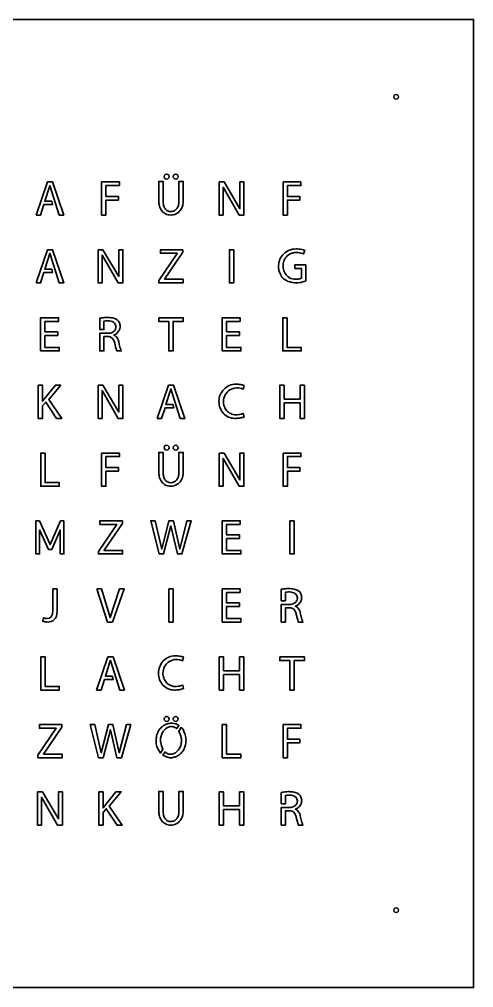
# Model space of a CAD drawing. Header units: inches. Extents: x 0 to 500, y -500 to 0.
# Drawn here: x 265.5 to 500, y -500 to 0 of the extents above; entities that cross this region are included whole.
import ezdxf

# ---------------------------------------------------------------- set-up
doc = ezdxf.new("R2010")
doc.units = ezdxf.units.IN
doc.header["$MEASUREMENT"] = 0
doc.layers.add('Layer 1', color=7, linetype='Continuous')

msp = doc.modelspace()

# ---------------------------------------------------------------- linework, layer by layer
at = {"layer": 'Layer 1', "color": 250, "lineweight": 35}
for points in [[(0, -500), (500, -500), (500, 0), (0, 0), (0, -500)], [(274.09, -101.06), (279.93, -83.93), (282.57, -83.93), (288.41, -101.06), (286.05, -101.06), (281.17, -85.8), (281.15, -85.9), (278.6, -93.95), (282.13, -93.95), (282.64, -95.67), (278.15, -95.67), (276.37, -101.06), (274.09, -101.06)], [(307.89, -83.94), (317.11, -83.94), (317.11, -85.8), (310.12, -85.8), (310.12, -91.48), (316.58, -91.48), (316.58, -93.32), (310.12, -93.32), (310.12, -101.06), (307.89, -101.06), (307.89, -83.94)], [(368.57, -83.94), (368.57, -101.06), (370.66, -101.06), (370.66, -86.68), (378.96, -101.06), (381.43, -101.06), (381.43, -83.94), (379.35, -83.94), (379.35, -97.78), (371.13, -83.94), (368.57, -83.94)], [(401.64, -83.94), (410.86, -83.94), (410.86, -85.8), (403.87, -85.8), (403.87, -91.48), (410.33, -91.48), (410.33, -93.32), (403.87, -93.32), (403.87, -101.06), (401.64, -101.06), (401.64, -83.94)], [(274.09, -136.06), (279.93, -118.93), (282.57, -118.93), (288.41, -136.06), (286.05, -136.06), (281.17, -120.8), (281.15, -120.9), (278.6, -128.95), (282.13, -128.95), (282.64, -130.67), (278.15, -130.67), (276.37, -136.06), (274.09, -136.06)], [(306.07, -118.94), (306.07, -136.06), (308.16, -136.06), (308.16, -121.68), (316.46, -136.06), (318.93, -136.06), (318.93, -118.94), (316.85, -118.94), (316.85, -132.78), (308.63, -118.94), (306.07, -118.94)], [(349.87, -118.94), (349.87, -120.29), (340.42, -134.13), (340.42, -134.2), (350, -134.2), (350, -136.06), (337.5, -136.06), (337.5, -134.76), (346.97, -120.87), (346.97, -120.79), (338.31, -120.79), (338.31, -118.94), (349.87, -118.94)], [(376.12, -136.06), (373.88, -136.06), (373.88, -118.94), (376.12, -118.94), (376.12, -136.06)], [(278.66, -163.18), (278.66, -169.36), (286.08, -169.36), (286.08, -171.21), (276.42, -171.21), (276.42, -154.09), (285.69, -154.09), (285.69, -155.95), (278.66, -155.95), (278.66, -161.35), (285.29, -161.35), (285.29, -163.18), (278.66, -163.18)], [(337.41, -154.09), (350.09, -154.09), (350.09, -155.97), (344.85, -155.97), (344.85, -171.21), (342.62, -171.21), (342.62, -155.97), (337.41, -155.97), (337.41, -154.09)], [(379.45, -155.95), (372.41, -155.95), (372.41, -161.35), (379.04, -161.35), (379.04, -163.18), (372.41, -163.18), (372.41, -169.36), (379.83, -169.36), (379.83, -171.21), (370.17, -171.21), (370.17, -154.09), (379.45, -154.09), (379.45, -155.95)], [(403.71, -154.09), (403.71, -169.36), (411.02, -169.36), (411.02, -171.21), (401.48, -171.21), (401.48, -154.09), (403.71, -154.09)], [(275.2, -188.94), (275.2, -206.06), (277.41, -206.06), (277.41, -199.53), (279.06, -197.65), (284.68, -206.06), (287.3, -206.06), (280.62, -196.21), (286.82, -188.94), (284.07, -188.94), (277.41, -197.2), (277.41, -188.94), (275.2, -188.94)], [(306.07, -188.94), (306.07, -206.06), (308.15, -206.06), (308.15, -191.68), (316.46, -206.06), (318.93, -206.06), (318.93, -188.94), (316.84, -188.94), (316.84, -202.77), (308.63, -188.94), (306.07, -188.94)], [(336.59, -206.06), (342.43, -188.93), (345.07, -188.93), (350.91, -206.06), (348.55, -206.06), (343.67, -190.8), (343.65, -190.9), (341.1, -198.95), (344.63, -198.95), (345.14, -200.67), (340.65, -200.67), (338.87, -206.06), (336.59, -206.06)], [(402.11, -196.1), (410.39, -196.1), (410.39, -188.94), (412.63, -188.94), (412.63, -206.06), (410.39, -206.06), (410.39, -198.03), (402.11, -198.03), (402.11, -206.06), (399.87, -206.06), (399.87, -188.94), (402.11, -188.94), (402.11, -196.1)], [(278.71, -223.94), (278.71, -239.21), (286.02, -239.21), (286.02, -241.06), (276.48, -241.06), (276.48, -223.94), (278.71, -223.94)], [(307.89, -223.94), (317.11, -223.94), (317.11, -225.8), (310.12, -225.8), (310.12, -231.48), (316.58, -231.48), (316.58, -233.32), (310.12, -233.32), (310.12, -241.06), (307.89, -241.06), (307.89, -223.94)], [(368.57, -223.94), (368.57, -241.06), (370.66, -241.06), (370.66, -226.68), (378.96, -241.06), (381.43, -241.06), (381.43, -223.94), (379.35, -223.94), (379.35, -237.78), (371.13, -223.94), (368.57, -223.94)], [(401.64, -223.94), (410.86, -223.94), (410.86, -225.8), (403.87, -225.8), (403.87, -231.48), (410.33, -231.48), (410.33, -233.32), (403.87, -233.32), (403.87, -241.06), (401.64, -241.06), (401.64, -223.94)], [(288.48, -258.98), (286.7, -258.98), (281.31, -271.18), (275.8, -258.98), (274.02, -258.98), (274.02, -276.06), (275.92, -276.06), (275.92, -263.68), (280.47, -273.75), (282.13, -273.75), (286.59, -263.7), (286.59, -276.06), (288.48, -276.06), (288.48, -258.98)], [(318.62, -258.94), (318.62, -260.29), (309.17, -274.13), (309.17, -274.21), (318.75, -274.21), (318.75, -276.06), (306.25, -276.06), (306.25, -274.77), (315.73, -260.87), (315.73, -260.79), (307.06, -260.79), (307.06, -258.94), (318.62, -258.94)], [(335.63, -258.94), (333.3, -258.94), (337.64, -276.06), (339.95, -276.06), (343.74, -261.56), (347.04, -276.06), (349.35, -276.06), (354.2, -258.94), (351.94, -258.94), (348.29, -273.5), (344.98, -258.94), (342.67, -258.94), (338.96, -273.52), (335.63, -258.94)], [(372.41, -268.03), (372.41, -274.21), (379.83, -274.21), (379.83, -276.06), (370.17, -276.06), (370.17, -258.94), (379.44, -258.94), (379.44, -260.79), (372.41, -260.79), (372.41, -266.2), (379.04, -266.2), (379.04, -268.03), (372.41, -268.03)], [(407.37, -258.94), (405.13, -258.94), (405.13, -276.06), (407.37, -276.06), (407.37, -258.94)], [(305.41, -294.09), (311.02, -311.21), (313.46, -311.21), (319.59, -294.09), (317.22, -294.09), (312.34, -308.93), (307.82, -294.09), (305.41, -294.09)], [(344.87, -294.09), (342.63, -294.09), (342.63, -311.21), (344.87, -311.21), (344.87, -294.09)], [(379.45, -295.94), (372.41, -295.94), (372.41, -301.35), (379.04, -301.35), (379.04, -303.18), (372.41, -303.18), (372.41, -309.35), (379.83, -309.35), (379.83, -311.21), (370.17, -311.21), (370.17, -294.09), (379.45, -294.09), (379.45, -295.94)], [(278.71, -329.22), (278.71, -344.48), (286.02, -344.48), (286.02, -346.34), (276.48, -346.34), (276.48, -329.22), (278.71, -329.22)], [(305.34, -346.34), (311.18, -329.22), (313.82, -329.22), (319.66, -346.34), (317.3, -346.34), (312.42, -331.07), (312.4, -331.18), (309.85, -339.23), (313.38, -339.23), (313.89, -340.95), (309.4, -340.95), (307.62, -346.34), (305.34, -346.34)], [(368.62, -329.22), (370.86, -329.22), (370.86, -336.38), (379.14, -336.38), (379.14, -329.22), (381.38, -329.22), (381.38, -346.34), (379.14, -346.34), (379.14, -338.31), (370.86, -338.31), (370.86, -346.34), (368.62, -346.34), (368.62, -329.22)], [(399.91, -329.22), (412.59, -329.22), (412.59, -331.1), (407.35, -331.1), (407.35, -346.34), (405.12, -346.34), (405.12, -331.1), (399.91, -331.1), (399.91, -329.22)], [(287.37, -364.18), (287.37, -365.52), (277.92, -379.37), (277.92, -379.44), (287.5, -379.44), (287.5, -381.29), (275, -381.29), (275, -380), (284.48, -366.1), (284.48, -366.03), (275.81, -366.03), (275.81, -364.18), (287.37, -364.18)], [(304.38, -364.17), (302.05, -364.17), (306.39, -381.29), (308.7, -381.29), (312.49, -366.79), (315.79, -381.29), (318.1, -381.29), (322.95, -364.17), (320.69, -364.17), (317.03, -378.73), (313.73, -364.17), (311.42, -364.17), (307.71, -378.75), (304.38, -364.17)], [(372.46, -364.17), (372.46, -379.44), (379.77, -379.44), (379.77, -381.29), (370.23, -381.29), (370.23, -364.17), (372.46, -364.17)], [(401.64, -364.17), (410.86, -364.17), (410.86, -366.03), (403.88, -366.03), (403.88, -371.71), (410.33, -371.71), (410.33, -373.55), (403.88, -373.55), (403.88, -381.29), (401.64, -381.29), (401.64, -364.17)], [(274.82, -398.94), (274.82, -416.06), (276.91, -416.06), (276.91, -401.68), (285.21, -416.06), (287.68, -416.06), (287.68, -398.94), (285.59, -398.94), (285.59, -412.77), (277.38, -398.94), (274.82, -398.94)], [(306.45, -398.94), (306.45, -416.06), (308.66, -416.06), (308.66, -409.53), (310.31, -407.65), (315.93, -416.06), (318.55, -416.06), (311.87, -406.21), (318.07, -398.94), (315.32, -398.94), (308.66, -407.2), (308.66, -398.94), (306.45, -398.94)], [(368.62, -398.94), (370.85, -398.94), (370.85, -406.1), (379.14, -406.1), (379.14, -398.94), (381.38, -398.94), (381.38, -416.06), (379.14, -416.06), (379.14, -408.03), (370.85, -408.03), (370.85, -416.06), (368.62, -416.06), (368.62, -398.94)]]:
    msp.add_lwpolyline(points, dxfattribs=at)
for points, knots in [([(461.25, -40), (461.25, -39.56), (461.01, -39.14), (460.62, -38.92), (460.24, -38.69), (459.76, -38.69), (459.37, -38.92), (458.99, -39.14), (458.75, -39.56), (458.75, -40), (458.75, -40.45), (458.99, -40.86), (459.37, -41.08), (459.76, -41.31), (460.24, -41.31), (460.62, -41.08), (461.01, -40.86), (461.25, -40.45), (461.25, -40)], [0, 0, 0, 0, 1, 1, 1, 2, 2, 2, 3, 3, 3, 4, 4, 4, 5, 5, 5, 6, 6, 6, 6]), ([(342.72, -81.17), (342.72, -80.72), (342.48, -80.3), (342.08, -80.07), (341.69, -79.84), (341.21, -79.84), (340.81, -80.07), (340.42, -80.3), (340.17, -80.72), (340.17, -81.17), (340.17, -81.63), (340.42, -82.05), (340.81, -82.28), (341.21, -82.51), (341.69, -82.51), (342.08, -82.28), (342.48, -82.05), (342.72, -81.63), (342.72, -81.17)], [0, 0, 0, 0, 1, 1, 1, 2, 2, 2, 3, 3, 3, 4, 4, 4, 5, 5, 5, 6, 6, 6, 6]), ([(347.44, -81.17), (347.44, -80.72), (347.2, -80.3), (346.8, -80.08), (346.41, -79.84), (345.92, -79.84), (345.53, -80.08), (345.14, -80.3), (344.9, -80.72), (344.9, -81.17), (344.9, -81.63), (345.14, -82.05), (345.53, -82.28), (345.92, -82.51), (346.41, -82.51), (346.8, -82.28), (347.2, -82.05), (347.44, -81.63), (347.44, -81.17)], [0, 0, 0, 0, 1, 1, 1, 2, 2, 2, 3, 3, 3, 4, 4, 4, 5, 5, 5, 6, 6, 6, 6]), ([(347.64, -95.57), (347.52, -96.19), (347.3, -96.79), (346.98, -97.34), (346.68, -97.88), (346.24, -98.34), (345.71, -98.67), (345.28, -98.94), (344.81, -99.12), (344.31, -99.2), (343.82, -99.29), (343.31, -99.28), (342.82, -99.17), (342.25, -99.03), (341.72, -98.77), (341.28, -98.38), (340.83, -98), (340.48, -97.52), (340.25, -96.98), (340.1, -96.63), (339.98, -96.27), (339.9, -95.9), (339.82, -95.53), (339.76, -95.16), (339.72, -94.78), (339.71, -94.65), (339.7, -94.52), (339.69, -94.4), (339.68, -94.32), (339.68, -94.23), (339.68, -94.16), (339.68, -94.11), (339.68, -94.06), (339.68, -94.01), (339.68, -94.01), (339.68, -83.66), (339.68, -83.66), (339.68, -83.66), (337.44, -83.66), (337.44, -83.66), (337.44, -83.66), (337.44, -93.34), (337.44, -93.34), (337.44, -93.51), (337.44, -93.68), (337.44, -93.85), (337.43, -93.97), (337.44, -94.1), (337.44, -94.22), (337.44, -94.27), (337.45, -94.32), (337.45, -94.36), (337.48, -94.72), (337.52, -95.08), (337.58, -95.44), (337.65, -95.79), (337.72, -96.15), (337.82, -96.5), (338.05, -97.34), (338.43, -98.12), (338.94, -98.82), (339.46, -99.51), (340.13, -100.07), (340.9, -100.45), (341.31, -100.66), (341.76, -100.81), (342.21, -100.91), (342.66, -101.01), (343.13, -101.06), (343.59, -101.06), (344.08, -101.06), (344.57, -101.01), (345.05, -100.9), (345.53, -100.8), (345.99, -100.63), (346.43, -100.42), (347.23, -100.04), (347.93, -99.47), (348.47, -98.77), (349.02, -98.06), (349.42, -97.26), (349.67, -96.41), (349.77, -96.06), (349.85, -95.71), (349.92, -95.35), (349.98, -95), (350.03, -94.64), (350.06, -94.28), (350.06, -94.24), (350.06, -94.2), (350.07, -94.16), (350.07, -94.16), (350.07, -83.66), (350.07, -83.66), (350.07, -83.66), (347.83, -83.66), (347.83, -83.66), (347.83, -83.66), (347.83, -94.17), (347.83, -94.17), (347.82, -94.41), (347.8, -94.64), (347.77, -94.88), (347.73, -95.11), (347.69, -95.34), (347.64, -95.57)], [0, 0, 0, 0, 1, 1, 1, 2, 2, 2, 3, 3, 3, 4, 4, 4, 5, 5, 5, 6, 6, 6, 7, 7, 7, 8, 8, 8, 9, 9, 9, 10, 10, 10, 11, 11, 11, 12, 12, 12, 13, 13, 13, 14, 14, 14, 15, 15, 15, 16, 16, 16, 17, 17, 17, 18, 18, 18, 19, 19, 19, 20, 20, 20, 21, 21, 21, 22, 22, 22, 23, 23, 23, 24, 24, 24, 25, 25, 25, 26, 26, 26, 27, 27, 27, 28, 28, 28, 29, 29, 29, 30, 30, 30, 31, 31, 31, 32, 32, 32, 33, 33, 33, 34, 34, 34, 35, 35, 35, 35]), ([(409.44, -134.1), (408.95, -134.15), (408.47, -134.18), (407.98, -134.18), (406.92, -134.18), (405.88, -133.91), (404.95, -133.41), (404.02, -132.91), (403.24, -132.17), (402.68, -131.27), (401.61, -129.51), (401.29, -127.37), (401.81, -125.37), (402.32, -123.4), (403.72, -121.77), (405.6, -120.96), (406.2, -120.71), (406.83, -120.54), (407.48, -120.46), (408.12, -120.37), (408.78, -120.36), (409.44, -120.44), (410.39, -120.55), (411.32, -120.78), (412.22, -121.12), (412.22, -121.12), (412.78, -119.32), (412.78, -119.32), (411.85, -118.96), (410.87, -118.72), (409.88, -118.61), (409.39, -118.56), (408.9, -118.53), (408.4, -118.53), (407.06, -118.53), (405.71, -118.81), (404.47, -119.36), (403.23, -119.89), (402.13, -120.72), (401.27, -121.77), (400.58, -122.61), (400.05, -123.57), (399.72, -124.61), (399.38, -125.65), (399.21, -126.74), (399.21, -127.82), (399.21, -128.42), (399.3, -129.02), (399.46, -129.6), (399.63, -130.18), (399.84, -130.75), (400.08, -131.29), (400.27, -131.72), (400.47, -132.14), (400.68, -132.56), (400.9, -132.96), (401.18, -133.33), (401.51, -133.66), (401.72, -133.86), (401.95, -134.04), (402.2, -134.2), (402.2, -134.2), (402.96, -134.65), (402.96, -134.65), (403.56, -134.99), (404.2, -135.26), (404.86, -135.47), (405.53, -135.68), (406.21, -135.84), (406.89, -135.94), (407.95, -136.1), (409.03, -136.1), (410.09, -135.94), (411.18, -135.78), (412.26, -135.48), (413.29, -135.07), (413.29, -135.07), (413.29, -126.84), (413.29, -126.84), (413.29, -126.84), (407.65, -126.84), (407.65, -126.84), (407.65, -126.84), (407.65, -128.61), (407.65, -128.61), (407.65, -128.61), (411.1, -128.61), (411.1, -128.61), (411.1, -128.61), (411.1, -133.72), (411.1, -133.72), (410.56, -133.9), (410, -134.03), (409.44, -134.1)], [0, 0, 0, 0, 1, 1, 1, 2, 2, 2, 3, 3, 3, 4, 4, 4, 5, 5, 5, 6, 6, 6, 7, 7, 7, 8, 8, 8, 9, 9, 9, 10, 10, 10, 11, 11, 11, 12, 12, 12, 13, 13, 13, 14, 14, 14, 15, 15, 15, 16, 16, 16, 17, 17, 17, 18, 18, 18, 19, 19, 19, 20, 20, 20, 21, 21, 21, 22, 22, 22, 23, 23, 23, 24, 24, 24, 25, 25, 25, 26, 26, 26, 27, 27, 27, 28, 28, 28, 29, 29, 29, 30, 30, 30, 31, 31, 31, 31]), ([(315.09, -169.04), (315.09, -169.04), (314.68, -167.17), (314.68, -167.17), (314.62, -166.89), (314.55, -166.62), (314.46, -166.35), (314.37, -166.08), (314.26, -165.82), (314.13, -165.56), (313.93, -165.19), (313.67, -164.86), (313.36, -164.58), (312.77, -164.05), (312.01, -163.77), (311.22, -163.8), (311.22, -163.8), (309.13, -163.8), (309.13, -163.8), (309.13, -163.8), (309.13, -171.21), (309.13, -171.21), (309.13, -171.21), (306.92, -171.21), (306.92, -171.21), (306.92, -171.21), (306.92, -162.12), (306.92, -162.12), (306.92, -162.12), (311.79, -162.12), (311.79, -162.12), (312.68, -162.05), (313.52, -161.71), (314.2, -161.13), (314.55, -160.82), (314.83, -160.44), (315.01, -160.01), (315.1, -159.81), (315.16, -159.6), (315.2, -159.38), (315.24, -159.17), (315.26, -158.95), (315.26, -158.73), (315.26, -158.39), (315.19, -158.06), (315.05, -157.74), (314.92, -157.43), (314.74, -157.14), (314.51, -156.88), (314.21, -156.53), (313.83, -156.26), (313.4, -156.1), (312.96, -155.92), (312.51, -155.81), (312.04, -155.74), (311.59, -155.68), (311.12, -155.66), (310.65, -155.69), (310.14, -155.72), (309.63, -155.78), (309.13, -155.87), (309.13, -155.87), (309.13, -160.21), (309.13, -160.21), (309.13, -160.21), (306.92, -160.21), (306.92, -160.21), (306.92, -160.21), (306.92, -154.32), (306.92, -154.32), (307.71, -154.18), (308.51, -154.07), (309.31, -154.01), (310.07, -153.95), (310.82, -153.93), (311.58, -153.97), (312.02, -153.99), (312.46, -154.03), (312.89, -154.08), (313.33, -154.14), (313.76, -154.23), (314.18, -154.35), (314.5, -154.45), (314.81, -154.57), (315.11, -154.71), (315.41, -154.85), (315.69, -155.02), (315.95, -155.22), (316.45, -155.6), (316.84, -156.09), (317.09, -156.66), (317.33, -157.23), (317.47, -157.84), (317.47, -158.47), (317.47, -159.21), (317.29, -159.95), (316.95, -160.61), (316.62, -161.28), (316.12, -161.86), (315.52, -162.31), (315.14, -162.59), (314.71, -162.84), (314.27, -163.02), (315.02, -163.35), (315.65, -163.92), (316.05, -164.64), (316.36, -165.21), (316.6, -165.81), (316.74, -166.44), (316.74, -166.44), (317.22, -168.51), (317.22, -168.51), (317.45, -169.43), (317.73, -170.33), (318.07, -171.21), (318.07, -171.21), (315.79, -171.21), (315.79, -171.21), (315.5, -170.51), (315.26, -169.78), (315.09, -169.04)], [0, 0, 0, 0, 1, 1, 1, 2, 2, 2, 3, 3, 3, 4, 4, 4, 5, 5, 5, 6, 6, 6, 7, 7, 7, 8, 8, 8, 9, 9, 9, 10, 10, 10, 11, 11, 11, 12, 12, 12, 13, 13, 13, 14, 14, 14, 15, 15, 15, 16, 16, 16, 17, 17, 17, 18, 18, 18, 19, 19, 19, 20, 20, 20, 21, 21, 21, 22, 22, 22, 23, 23, 23, 24, 24, 24, 25, 25, 25, 26, 26, 26, 27, 27, 27, 28, 28, 28, 29, 29, 29, 30, 30, 30, 31, 31, 31, 32, 32, 32, 33, 33, 33, 34, 34, 34, 35, 35, 35, 36, 36, 36, 37, 37, 37, 38, 38, 38, 39, 39, 39, 40, 40, 40, 40]), ([(378.75, -204.07), (378.24, -204.15), (377.72, -204.18), (377.21, -204.18), (376.3, -204.18), (375.41, -203.99), (374.58, -203.61), (373.76, -203.24), (373.04, -202.68), (372.45, -201.99), (371.91, -201.35), (371.5, -200.6), (371.23, -199.79), (370.97, -198.99), (370.83, -198.14), (370.83, -197.3), (370.83, -194.87), (372.08, -192.62), (374.14, -191.32), (376.19, -190.04), (378.76, -189.89), (380.94, -190.94), (380.94, -190.94), (381.5, -189.15), (381.5, -189.15), (381.2, -188.98), (380.87, -188.86), (380.54, -188.78), (380.23, -188.7), (379.92, -188.63), (379.61, -188.58), (379.21, -188.51), (378.81, -188.46), (378.4, -188.43), (378, -188.4), (377.6, -188.38), (377.2, -188.38), (374.85, -188.38), (372.62, -189.35), (371.01, -191.05), (369.4, -192.76), (368.5, -195.02), (368.5, -197.38), (368.5, -199.63), (369.33, -201.8), (370.85, -203.47), (372.35, -205.12), (374.47, -206.06), (376.7, -206.06), (377.12, -206.06), (377.54, -206.05), (377.96, -206.02), (378.38, -205.99), (378.79, -205.94), (379.2, -205.88), (379.57, -205.82), (379.94, -205.75), (380.31, -205.67), (380.71, -205.59), (381.09, -205.45), (381.45, -205.25), (381.45, -205.25), (381.02, -203.47), (381.02, -203.47), (380.29, -203.75), (379.53, -203.96), (378.75, -204.07)], [0, 0, 0, 0, 1, 1, 1, 2, 2, 2, 3, 3, 3, 4, 4, 4, 5, 5, 5, 6, 6, 6, 7, 7, 7, 8, 8, 8, 9, 9, 9, 10, 10, 10, 11, 11, 11, 12, 12, 12, 13, 13, 13, 14, 14, 14, 15, 15, 15, 16, 16, 16, 17, 17, 17, 18, 18, 18, 19, 19, 19, 20, 20, 20, 21, 21, 21, 22, 22, 22, 22]), ([(342.72, -221.17), (342.72, -220.72), (342.48, -220.3), (342.08, -220.07), (341.69, -219.84), (341.21, -219.84), (340.81, -220.07), (340.42, -220.3), (340.17, -220.72), (340.17, -221.17), (340.17, -221.63), (340.42, -222.05), (340.81, -222.28), (341.21, -222.51), (341.69, -222.51), (342.08, -222.28), (342.48, -222.05), (342.72, -221.63), (342.72, -221.17)], [0, 0, 0, 0, 1, 1, 1, 2, 2, 2, 3, 3, 3, 4, 4, 4, 5, 5, 5, 6, 6, 6, 6]), ([(347.44, -221.17), (347.44, -220.72), (347.2, -220.3), (346.8, -220.08), (346.41, -219.84), (345.92, -219.84), (345.53, -220.08), (345.14, -220.3), (344.9, -220.72), (344.9, -221.17), (344.9, -221.63), (345.14, -222.05), (345.53, -222.28), (345.92, -222.51), (346.41, -222.51), (346.8, -222.28), (347.2, -222.05), (347.44, -221.63), (347.44, -221.17)], [0, 0, 0, 0, 1, 1, 1, 2, 2, 2, 3, 3, 3, 4, 4, 4, 5, 5, 5, 6, 6, 6, 6]), ([(347.64, -235.57), (347.52, -236.19), (347.3, -236.79), (346.98, -237.34), (346.68, -237.88), (346.24, -238.34), (345.71, -238.67), (345.28, -238.94), (344.81, -239.12), (344.31, -239.2), (343.82, -239.29), (343.31, -239.27), (342.82, -239.17), (342.25, -239.03), (341.72, -238.77), (341.28, -238.38), (340.83, -238), (340.48, -237.52), (340.25, -236.98), (340.1, -236.63), (339.98, -236.27), (339.9, -235.9), (339.82, -235.53), (339.76, -235.16), (339.72, -234.78), (339.71, -234.65), (339.7, -234.52), (339.69, -234.4), (339.68, -234.32), (339.68, -234.23), (339.68, -234.16), (339.68, -234.11), (339.68, -234.06), (339.68, -234.01), (339.68, -234.01), (339.68, -223.66), (339.68, -223.66), (339.68, -223.66), (337.44, -223.66), (337.44, -223.66), (337.44, -223.66), (337.44, -233.34), (337.44, -233.34), (337.44, -233.51), (337.44, -233.68), (337.44, -233.85), (337.43, -233.97), (337.44, -234.1), (337.44, -234.22), (337.44, -234.27), (337.45, -234.31), (337.45, -234.36), (337.48, -234.72), (337.52, -235.08), (337.58, -235.44), (337.65, -235.79), (337.72, -236.15), (337.82, -236.5), (338.05, -237.34), (338.43, -238.12), (338.94, -238.82), (339.46, -239.51), (340.13, -240.07), (340.9, -240.45), (341.31, -240.66), (341.76, -240.81), (342.21, -240.91), (342.66, -241.01), (343.13, -241.06), (343.59, -241.06), (344.08, -241.06), (344.57, -241.01), (345.05, -240.9), (345.53, -240.79), (345.99, -240.63), (346.43, -240.42), (347.23, -240.03), (347.93, -239.47), (348.47, -238.77), (349.02, -238.06), (349.42, -237.26), (349.67, -236.41), (349.77, -236.06), (349.85, -235.71), (349.92, -235.35), (349.98, -235), (350.03, -234.64), (350.06, -234.28), (350.06, -234.24), (350.06, -234.2), (350.07, -234.16), (350.07, -234.16), (350.07, -223.66), (350.07, -223.66), (350.07, -223.66), (347.83, -223.66), (347.83, -223.66), (347.83, -223.66), (347.83, -234.17), (347.83, -234.17), (347.82, -234.4), (347.8, -234.64), (347.77, -234.88), (347.73, -235.11), (347.69, -235.34), (347.64, -235.57)], [0, 0, 0, 0, 1, 1, 1, 2, 2, 2, 3, 3, 3, 4, 4, 4, 5, 5, 5, 6, 6, 6, 7, 7, 7, 8, 8, 8, 9, 9, 9, 10, 10, 10, 11, 11, 11, 12, 12, 12, 13, 13, 13, 14, 14, 14, 15, 15, 15, 16, 16, 16, 17, 17, 17, 18, 18, 18, 19, 19, 19, 20, 20, 20, 21, 21, 21, 22, 22, 22, 23, 23, 23, 24, 24, 24, 25, 25, 25, 26, 26, 26, 27, 27, 27, 28, 28, 28, 29, 29, 29, 30, 30, 30, 31, 31, 31, 32, 32, 32, 33, 33, 33, 34, 34, 34, 35, 35, 35, 35]), ([(282.76, -294.07), (282.76, -294.07), (284.96, -294.07), (284.96, -294.07), (284.96, -294.07), (284.96, -305.36), (284.96, -305.36), (284.96, -309.84), (282.76, -311.21), (279.86, -311.21), (279.04, -311.21), (278.06, -311.04), (277.53, -310.81), (277.53, -310.81), (277.83, -309.04), (277.83, -309.04), (278.29, -309.21), (278.94, -309.36), (279.69, -309.36), (281.64, -309.36), (282.76, -308.48), (282.76, -305.18), (282.76, -305.18), (282.76, -294.07), (282.76, -294.07)], [0, 0, 0, 0, 1, 1, 1, 2, 2, 2, 3, 3, 3, 4, 4, 4, 5, 5, 5, 6, 6, 6, 7, 7, 7, 8, 8, 8, 8]), ([(408.85, -309.04), (408.85, -309.04), (408.43, -307.17), (408.43, -307.17), (408.37, -306.89), (408.3, -306.62), (408.21, -306.35), (408.12, -306.08), (408.02, -305.81), (407.88, -305.56), (407.69, -305.19), (407.43, -304.86), (407.11, -304.58), (406.52, -304.06), (405.76, -303.77), (404.97, -303.8), (404.97, -303.8), (402.88, -303.8), (402.88, -303.8), (402.88, -303.8), (402.88, -311.21), (402.88, -311.21), (402.88, -311.21), (400.68, -311.21), (400.68, -311.21), (400.68, -311.21), (400.68, -302.12), (400.68, -302.12), (400.68, -302.12), (405.54, -302.12), (405.54, -302.12), (406.43, -302.05), (407.27, -301.71), (407.95, -301.13), (408.31, -300.83), (408.58, -300.44), (408.76, -300.01), (408.85, -299.81), (408.91, -299.6), (408.95, -299.39), (408.99, -299.17), (409.01, -298.95), (409.01, -298.73), (409.01, -298.39), (408.94, -298.06), (408.8, -297.75), (408.67, -297.43), (408.49, -297.14), (408.27, -296.88), (407.96, -296.54), (407.58, -296.26), (407.15, -296.09), (406.71, -295.93), (406.26, -295.81), (405.8, -295.75), (405.34, -295.68), (404.87, -295.66), (404.4, -295.69), (403.89, -295.72), (403.39, -295.78), (402.88, -295.87), (402.88, -295.87), (402.88, -300.22), (402.88, -300.22), (402.88, -300.22), (400.68, -300.22), (400.68, -300.22), (400.68, -300.22), (400.68, -294.32), (400.68, -294.32), (401.46, -294.18), (402.26, -294.07), (403.07, -294.01), (403.82, -293.95), (404.58, -293.94), (405.33, -293.97), (405.77, -293.99), (406.21, -294.03), (406.65, -294.08), (407.08, -294.14), (407.51, -294.23), (407.93, -294.36), (408.25, -294.45), (408.56, -294.57), (408.87, -294.71), (409.16, -294.85), (409.45, -295.02), (409.71, -295.22), (410.2, -295.6), (410.59, -296.09), (410.84, -296.66), (411.09, -297.23), (411.22, -297.84), (411.22, -298.47), (411.22, -299.21), (411.04, -299.95), (410.7, -300.62), (410.37, -301.28), (409.88, -301.86), (409.28, -302.31), (408.89, -302.59), (408.47, -302.84), (408.02, -303.03), (408.77, -303.35), (409.4, -303.92), (409.8, -304.65), (410.12, -305.21), (410.35, -305.81), (410.49, -306.44), (410.49, -306.44), (410.98, -308.52), (410.98, -308.52), (411.2, -309.43), (411.49, -310.34), (411.83, -311.21), (411.83, -311.21), (409.54, -311.21), (409.54, -311.21), (409.25, -310.51), (409.01, -309.78), (408.85, -309.04)], [0, 0, 0, 0, 1, 1, 1, 2, 2, 2, 3, 3, 3, 4, 4, 4, 5, 5, 5, 6, 6, 6, 7, 7, 7, 8, 8, 8, 9, 9, 9, 10, 10, 10, 11, 11, 11, 12, 12, 12, 13, 13, 13, 14, 14, 14, 15, 15, 15, 16, 16, 16, 17, 17, 17, 18, 18, 18, 19, 19, 19, 20, 20, 20, 21, 21, 21, 22, 22, 22, 23, 23, 23, 24, 24, 24, 25, 25, 25, 26, 26, 26, 27, 27, 27, 28, 28, 28, 29, 29, 29, 30, 30, 30, 31, 31, 31, 32, 32, 32, 33, 33, 33, 34, 34, 34, 35, 35, 35, 36, 36, 36, 37, 37, 37, 38, 38, 38, 39, 39, 39, 40, 40, 40, 40]), ([(347.5, -344.35), (346.99, -344.42), (346.48, -344.46), (345.96, -344.46), (345.06, -344.46), (344.16, -344.26), (343.33, -343.89), (342.51, -343.52), (341.79, -342.96), (341.2, -342.27), (340.66, -341.62), (340.24, -340.87), (339.98, -340.07), (339.72, -339.26), (339.58, -338.42), (339.58, -337.57), (339.58, -335.14), (340.83, -332.89), (342.89, -331.6), (344.94, -330.31), (347.51, -330.17), (349.69, -331.22), (349.69, -331.22), (350.25, -329.42), (350.25, -329.42), (349.95, -329.25), (349.63, -329.13), (349.29, -329.05), (348.98, -328.97), (348.67, -328.91), (348.35, -328.85), (347.95, -328.78), (347.56, -328.74), (347.15, -328.7), (346.75, -328.67), (346.35, -328.65), (345.94, -328.65), (343.61, -328.65), (341.37, -329.62), (339.76, -331.32), (338.15, -333.03), (337.25, -335.3), (337.25, -337.65), (337.25, -339.9), (338.09, -342.08), (339.6, -343.75), (341.1, -345.4), (343.23, -346.34), (345.46, -346.34), (345.87, -346.34), (346.29, -346.32), (346.71, -346.29), (347.12, -346.26), (347.54, -346.21), (347.95, -346.15), (348.32, -346.09), (348.69, -346.02), (349.06, -345.95), (349.46, -345.86), (349.85, -345.72), (350.2, -345.52), (350.2, -345.52), (349.77, -343.75), (349.77, -343.75), (349.04, -344.02), (348.28, -344.23), (347.5, -344.35)], [0, 0, 0, 0, 1, 1, 1, 2, 2, 2, 3, 3, 3, 4, 4, 4, 5, 5, 5, 6, 6, 6, 7, 7, 7, 8, 8, 8, 9, 9, 9, 10, 10, 10, 11, 11, 11, 12, 12, 12, 13, 13, 13, 14, 14, 14, 15, 15, 15, 16, 16, 16, 17, 17, 17, 18, 18, 18, 19, 19, 19, 20, 20, 20, 21, 21, 21, 22, 22, 22, 22]), ([(342.79, -361.25), (342.79, -361.7), (342.55, -362.12), (342.15, -362.35), (341.75, -362.58), (341.27, -362.58), (340.87, -362.35), (340.48, -362.12), (340.23, -361.7), (340.23, -361.25), (340.23, -360.79), (340.48, -360.37), (340.87, -360.14), (341.27, -359.91), (341.75, -359.91), (342.15, -360.14), (342.55, -360.37), (342.79, -360.79), (342.79, -361.25)], [0, 0, 0, 0, 1, 1, 1, 2, 2, 2, 3, 3, 3, 4, 4, 4, 5, 5, 5, 6, 6, 6, 6]), ([(347.48, -361.25), (347.48, -360.79), (347.24, -360.37), (346.84, -360.14), (346.45, -359.91), (345.97, -359.91), (345.57, -360.14), (345.18, -360.37), (344.93, -360.79), (344.93, -361.25), (344.93, -361.7), (345.18, -362.12), (345.57, -362.34), (345.97, -362.57), (346.45, -362.57), (346.84, -362.34), (347.24, -362.12), (347.48, -361.7), (347.48, -361.25)], [0, 0, 0, 0, 1, 1, 1, 2, 2, 2, 3, 3, 3, 4, 4, 4, 5, 5, 5, 6, 6, 6, 6]), ([(344.43, -363.45), (344.94, -363.49), (345.43, -363.57), (345.91, -363.7), (346.59, -363.87), (347.22, -364.17), (347.79, -364.58), (347.79, -364.58), (346.68, -366.25), (346.68, -366.25), (346.11, -365.74), (345.41, -365.39), (344.66, -365.26), (343.91, -365.12), (343.14, -365.2), (342.43, -365.47), (342.04, -365.62), (341.68, -365.8), (341.34, -366.03), (340.78, -366.39), (340.3, -366.84), (339.91, -367.38), (339.52, -367.91), (339.2, -368.5), (338.96, -369.11), (338.7, -369.79), (338.51, -370.5), (338.4, -371.22), (338.3, -371.94), (338.3, -372.67), (338.41, -373.38), (338.6, -374.61), (339, -375.8), (339.6, -376.89), (339.6, -376.89), (338.3, -378.84), (338.3, -378.84), (337.51, -377.84), (336.9, -376.7), (336.51, -375.49), (336.35, -375.01), (336.23, -374.53), (336.13, -374.04), (336.05, -373.54), (336, -373.04), (336, -372.54), (336, -372.1), (336.03, -371.67), (336.09, -371.24), (336.15, -370.81), (336.24, -370.38), (336.34, -369.95), (336.54, -369.1), (336.86, -368.28), (337.28, -367.51), (337.71, -366.75), (338.26, -366.06), (338.9, -365.48), (339.21, -365.2), (339.54, -364.95), (339.89, -364.72), (340.23, -364.49), (340.6, -364.29), (340.97, -364.12), (341.27, -363.98), (341.57, -363.87), (341.89, -363.78), (342.2, -363.69), (342.51, -363.61), (342.83, -363.54)], [0, 0, 0, 0, 1, 1, 1, 2, 2, 2, 3, 3, 3, 4, 4, 4, 5, 5, 5, 6, 6, 6, 7, 7, 7, 8, 8, 8, 9, 9, 9, 10, 10, 10, 11, 11, 11, 12, 12, 12, 13, 13, 13, 14, 14, 14, 15, 15, 15, 16, 16, 16, 17, 17, 17, 18, 18, 18, 19, 19, 19, 20, 20, 20, 21, 21, 21, 22, 22, 22, 23, 23, 23, 23]), ([(350.3, -367.42), (350.1, -367.01), (349.87, -366.62), (349.61, -366.24), (349.44, -366.01), (349.23, -365.82), (348.98, -365.68), (348.98, -365.68), (347.76, -367.52), (347.76, -367.52), (348.39, -368.59), (348.82, -369.76), (349.05, -370.97), (349.13, -371.38), (349.16, -371.79), (349.16, -372.2), (349.16, -372.52), (349.15, -372.83), (349.11, -373.14), (349.08, -373.45), (349.04, -373.77), (348.99, -374.07), (348.76, -375.31), (348.24, -376.47), (347.46, -377.45), (346.69, -378.43), (345.62, -379.11), (344.41, -379.4), (343.82, -379.54), (343.2, -379.55), (342.6, -379.41), (341.85, -379.25), (341.18, -378.85), (340.65, -378.29), (340.65, -378.29), (339.54, -379.98), (339.54, -379.98), (340.47, -380.56), (341.5, -380.98), (342.58, -381.2), (342.84, -381.25), (343.1, -381.28), (343.37, -381.29), (343.64, -381.3), (343.91, -381.29), (344.18, -381.26), (344.84, -381.17), (345.5, -381.01), (346.12, -380.76), (346.75, -380.52), (347.35, -380.21), (347.9, -379.83), (348.66, -379.31), (349.31, -378.65), (349.82, -377.89), (350.33, -377.12), (350.72, -376.28), (351, -375.41), (351.16, -374.9), (351.28, -374.38), (351.37, -373.86), (351.46, -373.33), (351.5, -372.8), (351.5, -372.27), (351.5, -371.78), (351.47, -371.3), (351.38, -370.82), (351.31, -370.34), (351.2, -369.87), (351.07, -369.4), (350.94, -368.98), (350.78, -368.58), (350.6, -368.19)], [0, 0, 0, 0, 1, 1, 1, 2, 2, 2, 3, 3, 3, 4, 4, 4, 5, 5, 5, 6, 6, 6, 7, 7, 7, 8, 8, 8, 9, 9, 9, 10, 10, 10, 11, 11, 11, 12, 12, 12, 13, 13, 13, 14, 14, 14, 15, 15, 15, 16, 16, 16, 17, 17, 17, 18, 18, 18, 19, 19, 19, 20, 20, 20, 21, 21, 21, 22, 22, 22, 23, 23, 23, 24, 24, 24, 24]), ([(337.44, -408.84), (337.43, -408.97), (337.44, -409.1), (337.44, -409.22), (337.44, -409.27), (337.45, -409.31), (337.45, -409.36), (337.48, -409.72), (337.52, -410.08), (337.58, -410.44), (337.65, -410.79), (337.73, -411.15), (337.82, -411.5), (338.05, -412.34), (338.43, -413.12), (338.95, -413.82), (339.46, -414.51), (340.13, -415.07), (340.9, -415.45), (341.31, -415.66), (341.76, -415.81), (342.21, -415.91), (342.67, -416.01), (343.13, -416.06), (343.6, -416.06), (344.08, -416.06), (344.57, -416.01), (345.05, -415.9), (345.53, -415.8), (345.99, -415.63), (346.44, -415.42), (347.23, -415.03), (347.93, -414.46), (348.47, -413.77), (349.02, -413.06), (349.43, -412.26), (349.68, -411.41), (349.77, -411.06), (349.85, -410.71), (349.92, -410.36), (349.98, -410), (350.03, -409.64), (350.06, -409.28), (350.07, -409.24), (350.07, -409.2), (350.07, -409.16), (350.07, -409.16), (350.07, -398.66), (350.07, -398.66), (350.07, -398.66), (347.83, -398.66), (347.83, -398.66), (347.83, -398.66), (347.83, -409.17), (347.83, -409.17), (347.82, -409.41), (347.8, -409.64), (347.77, -409.88), (347.73, -410.11), (347.69, -410.34), (347.65, -410.57), (347.52, -411.19), (347.29, -411.79), (346.98, -412.34), (346.68, -412.88), (346.24, -413.34), (345.71, -413.67), (345.28, -413.94), (344.81, -414.12), (344.31, -414.2), (343.82, -414.29), (343.31, -414.27), (342.82, -414.17), (342.25, -414.03), (341.72, -413.77), (341.28, -413.38), (340.84, -413), (340.48, -412.52), (340.25, -411.98), (340.1, -411.63), (339.98, -411.27), (339.9, -410.9), (339.82, -410.53), (339.76, -410.16), (339.73, -409.78), (339.71, -409.65), (339.7, -409.52), (339.69, -409.4), (339.68, -409.32), (339.68, -409.23), (339.68, -409.16), (339.68, -409.11), (339.68, -409.06), (339.68, -409.01), (339.68, -409.01), (339.68, -398.66), (339.68, -398.66), (339.68, -398.66), (337.44, -398.66), (337.44, -398.66), (337.44, -398.66), (337.44, -408.34), (337.44, -408.34), (337.44, -408.51), (337.44, -408.68), (337.44, -408.84)], [0, 0, 0, 0, 1, 1, 1, 2, 2, 2, 3, 3, 3, 4, 4, 4, 5, 5, 5, 6, 6, 6, 7, 7, 7, 8, 8, 8, 9, 9, 9, 10, 10, 10, 11, 11, 11, 12, 12, 12, 13, 13, 13, 14, 14, 14, 15, 15, 15, 16, 16, 16, 17, 17, 17, 18, 18, 18, 19, 19, 19, 20, 20, 20, 21, 21, 21, 22, 22, 22, 23, 23, 23, 24, 24, 24, 25, 25, 25, 26, 26, 26, 27, 27, 27, 28, 28, 28, 29, 29, 29, 30, 30, 30, 31, 31, 31, 32, 32, 32, 33, 33, 33, 34, 34, 34, 35, 35, 35, 35]), ([(408.84, -413.89), (408.84, -413.89), (408.43, -412.02), (408.43, -412.02), (408.37, -411.74), (408.3, -411.47), (408.21, -411.2), (408.12, -410.93), (408.01, -410.66), (407.88, -410.41), (407.68, -410.04), (407.42, -409.71), (407.11, -409.43), (406.52, -408.9), (405.76, -408.62), (404.96, -408.64), (404.96, -408.64), (402.88, -408.64), (402.88, -408.64), (402.88, -408.64), (402.88, -416.06), (402.88, -416.06), (402.88, -416.06), (400.67, -416.06), (400.67, -416.06), (400.67, -416.06), (400.67, -406.97), (400.67, -406.97), (400.67, -406.97), (405.54, -406.97), (405.54, -406.97), (406.43, -406.9), (407.27, -406.55), (407.95, -405.97), (408.3, -405.67), (408.58, -405.29), (408.76, -404.86), (408.85, -404.66), (408.91, -404.44), (408.95, -404.23), (408.99, -404.02), (409.01, -403.8), (409.01, -403.58), (409.01, -403.24), (408.93, -402.91), (408.8, -402.59), (408.67, -402.28), (408.49, -401.99), (408.26, -401.73), (407.96, -401.38), (407.58, -401.11), (407.15, -400.94), (406.71, -400.77), (406.26, -400.66), (405.79, -400.59), (405.34, -400.53), (404.87, -400.51), (404.4, -400.54), (403.89, -400.56), (403.38, -400.63), (402.88, -400.72), (402.88, -400.72), (402.88, -405.06), (402.88, -405.06), (402.88, -405.06), (400.67, -405.06), (400.67, -405.06), (400.67, -405.06), (400.67, -399.17), (400.67, -399.17), (401.46, -399.02), (402.26, -398.92), (403.06, -398.86), (403.82, -398.8), (404.57, -398.78), (405.33, -398.82), (405.77, -398.84), (406.2, -398.88), (406.64, -398.93), (407.08, -398.99), (407.51, -399.08), (407.93, -399.2), (408.25, -399.3), (408.56, -399.42), (408.86, -399.56), (409.16, -399.69), (409.44, -399.87), (409.7, -400.07), (410.2, -400.44), (410.59, -400.94), (410.84, -401.5), (411.08, -402.07), (411.22, -402.69), (411.22, -403.31), (411.22, -404.06), (411.04, -404.8), (410.7, -405.46), (410.36, -406.13), (409.87, -406.71), (409.27, -407.16), (408.89, -407.44), (408.46, -407.69), (408.01, -407.87), (408.77, -408.2), (409.4, -408.77), (409.8, -409.49), (410.11, -410.06), (410.34, -410.66), (410.49, -411.29), (410.49, -411.29), (410.97, -413.36), (410.97, -413.36), (411.2, -414.28), (411.48, -415.18), (411.82, -416.06), (411.82, -416.06), (409.54, -416.06), (409.54, -416.06), (409.25, -415.36), (409.01, -414.63), (408.84, -413.89)], [0, 0, 0, 0, 1, 1, 1, 2, 2, 2, 3, 3, 3, 4, 4, 4, 5, 5, 5, 6, 6, 6, 7, 7, 7, 8, 8, 8, 9, 9, 9, 10, 10, 10, 11, 11, 11, 12, 12, 12, 13, 13, 13, 14, 14, 14, 15, 15, 15, 16, 16, 16, 17, 17, 17, 18, 18, 18, 19, 19, 19, 20, 20, 20, 21, 21, 21, 22, 22, 22, 23, 23, 23, 24, 24, 24, 25, 25, 25, 26, 26, 26, 27, 27, 27, 28, 28, 28, 29, 29, 29, 30, 30, 30, 31, 31, 31, 32, 32, 32, 33, 33, 33, 34, 34, 34, 35, 35, 35, 36, 36, 36, 37, 37, 37, 38, 38, 38, 39, 39, 39, 40, 40, 40, 40]), ([(461.25, -460), (461.25, -459.56), (461.01, -459.14), (460.62, -458.92), (460.24, -458.69), (459.76, -458.69), (459.37, -458.92), (458.99, -459.14), (458.75, -459.56), (458.75, -460), (458.75, -460.45), (458.99, -460.86), (459.37, -461.08), (459.76, -461.31), (460.24, -461.31), (460.62, -461.08), (461.01, -460.86), (461.25, -460.45), (461.25, -460)], [0, 0, 0, 0, 1, 1, 1, 2, 2, 2, 3, 3, 3, 4, 4, 4, 5, 5, 5, 6, 6, 6, 6])]:
    msp.add_open_spline(points, degree=3, knots=knots, dxfattribs=at)
for points in [[(343.63, -363.44), (343.37, -363.45), (343.09, -363.49), (342.83, -363.54)], [(344.43, -363.45), (344.17, -363.42), (343.9, -363.42), (343.63, -363.44)], [(350.3, -367.42), (350.38, -367.69), (350.48, -367.94), (350.6, -368.19)]]:
    msp.add_open_spline(points, degree=3, dxfattribs=at)

doc.saveas('drawing.dxf')
